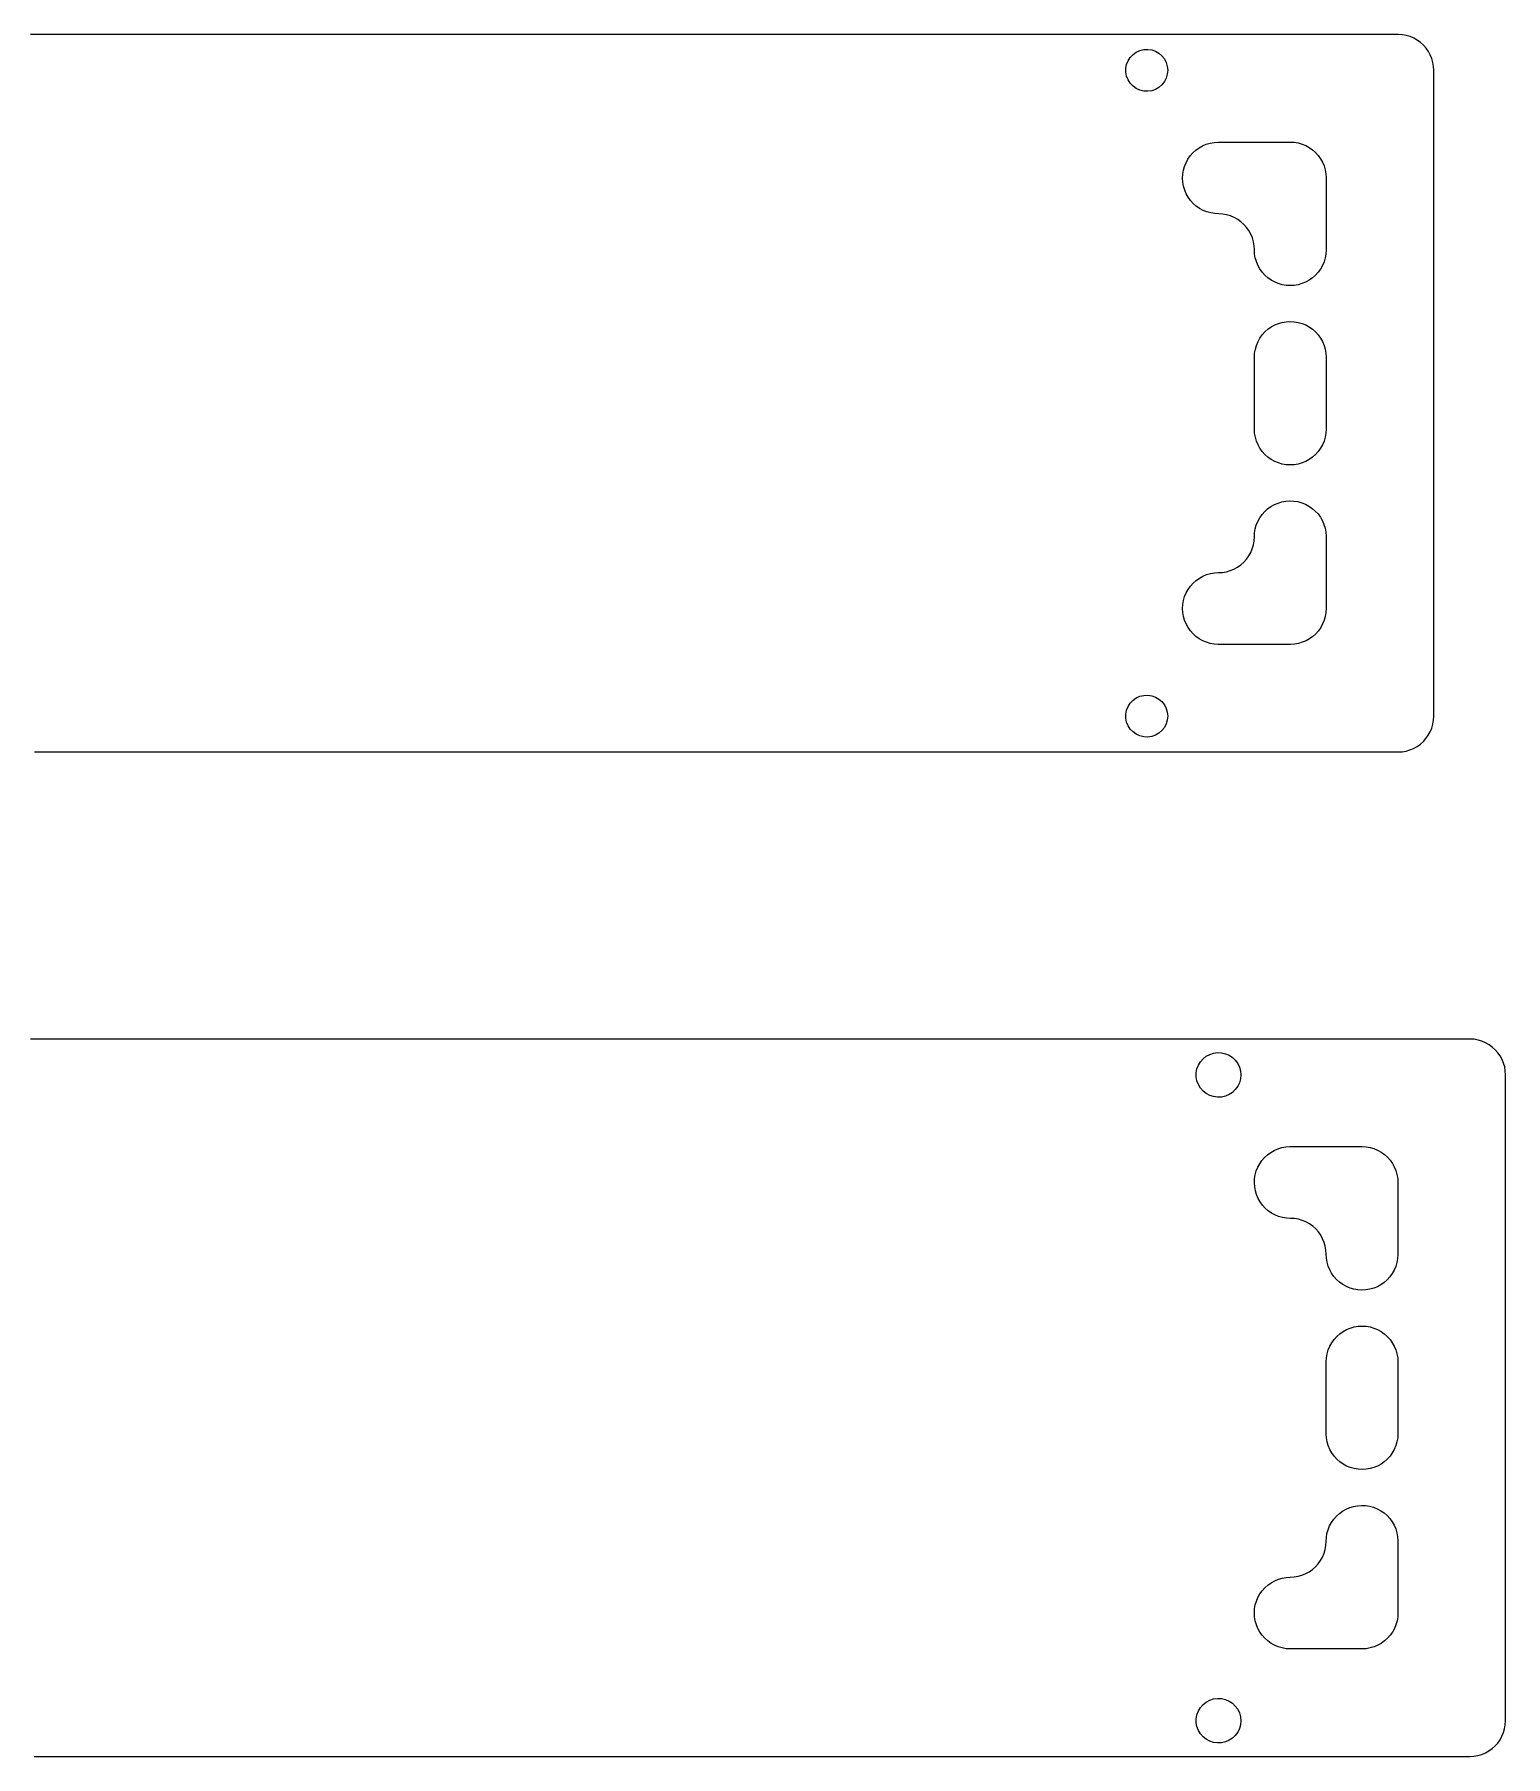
# Model space of a CAD drawing. Header units: millimetres. Extents: x 21.6 to 95.4, y -172.8 to -129.6.
# Drawn here: x 58.5 to 95.4, y -172.8 to -129.6 of the extents above; entities that cross this region are included whole.
import ezdxf

# ---------------------------------------------------------------- set-up
doc = ezdxf.new("R2010")
doc.units = ezdxf.units.MM

msp = doc.modelspace()

# ---------------------------------------------------------------- linework, layer by layer
for points in [[(58.498, -147.6), (58.598, -147.6), (58.698, -147.6), (58.798, -147.6), (58.898, -147.6), (58.998, -147.6), (59.098, -147.6), (59.198, -147.6), (59.298, -147.6), (59.398, -147.6), (59.498, -147.6), (59.598, -147.6), (59.698, -147.6), (59.798, -147.6), (59.898, -147.6), (59.998, -147.6), (60.098, -147.6), (60.198, -147.6), (60.298, -147.6), (60.398, -147.6), (60.498, -147.6), (60.598, -147.6), (60.698, -147.6), (60.798, -147.6), (60.899, -147.6), (60.999, -147.6), (61.099, -147.6), (61.199, -147.6), (61.299, -147.6), (61.399, -147.6), (61.499, -147.6), (61.599, -147.6), (61.699, -147.6), (61.799, -147.6), (61.899, -147.6), (61.999, -147.6), (62.099, -147.6), (62.199, -147.6), (62.299, -147.6), (62.399, -147.6), (62.499, -147.6), (62.599, -147.6), (62.699, -147.6), (62.799, -147.6), (62.899, -147.6), (62.999, -147.6), (63.099, -147.6), (63.199, -147.6), (63.299, -147.6), (63.399, -147.6), (63.499, -147.6), (63.599, -147.6), (63.699, -147.6), (63.799, -147.6), (63.899, -147.6), (63.999, -147.6), (64.1, -147.6), (64.2, -147.6), (64.3, -147.6), (64.4, -147.6), (64.5, -147.6), (64.6, -147.6), (64.7, -147.6), (64.8, -147.6), (64.9, -147.6), (65, -147.6), (65.1, -147.6), (65.2, -147.6), (65.3, -147.6), (65.4, -147.6), (65.5, -147.6), (65.6, -147.6), (65.7, -147.6), (65.8, -147.6), (65.9, -147.6), (66, -147.6), (66.1, -147.6), (66.2, -147.6), (66.3, -147.6), (66.4, -147.6), (66.5, -147.6), (66.6, -147.6), (66.7, -147.6), (66.8, -147.6), (66.9, -147.6), (67, -147.6), (67.1, -147.6), (67.2, -147.6), (67.3, -147.6), (67.401, -147.6), (67.501, -147.6), (67.601, -147.6), (67.701, -147.6), (67.801, -147.6), (67.901, -147.6), (68.001, -147.6), (68.101, -147.6), (68.201, -147.6), (68.301, -147.6), (68.401, -147.6), (68.501, -147.6), (68.601, -147.6), (68.701, -147.6), (68.801, -147.6), (68.901, -147.6), (69.001, -147.6), (69.101, -147.6), (69.201, -147.6), (69.301, -147.6), (69.401, -147.6), (69.501, -147.6), (69.601, -147.6), (69.701, -147.6), (69.801, -147.6), (69.901, -147.6), (70.001, -147.6), (70.101, -147.6), (70.201, -147.6), (70.301, -147.6), (70.401, -147.6), (70.501, -147.6), (70.602, -147.6), (70.702, -147.6), (70.802, -147.6), (70.902, -147.6), (71.002, -147.6), (71.102, -147.6), (71.202, -147.6), (71.302, -147.6), (71.402, -147.6), (71.502, -147.6), (71.602, -147.6), (71.702, -147.6), (71.802, -147.6), (71.902, -147.6), (72.002, -147.6), (72.102, -147.6), (72.202, -147.6), (72.302, -147.6), (72.402, -147.6), (72.502, -147.6), (72.602, -147.6), (72.702, -147.6), (72.802, -147.6), (72.902, -147.6), (73.002, -147.6), (73.102, -147.6), (73.202, -147.6), (73.302, -147.6), (73.402, -147.6), (73.502, -147.6), (73.602, -147.6), (73.702, -147.6), (73.802, -147.6), (73.903, -147.6), (74.003, -147.6), (74.103, -147.6), (74.203, -147.6), (74.303, -147.6), (74.403, -147.6), (74.503, -147.6), (74.603, -147.6), (74.703, -147.6), (74.803, -147.6), (74.903, -147.6), (75.003, -147.6), (75.103, -147.6), (75.203, -147.6), (75.303, -147.6), (75.403, -147.6), (75.503, -147.6), (75.603, -147.6), (75.703, -147.6), (75.803, -147.6), (75.903, -147.6), (76.003, -147.6), (76.103, -147.6), (76.203, -147.6), (76.303, -147.6), (76.403, -147.6), (76.503, -147.6), (76.603, -147.6), (76.703, -147.6), (76.803, -147.6), (76.903, -147.6), (77.003, -147.6), (77.104, -147.6), (77.204, -147.6), (77.304, -147.6), (77.404, -147.6), (77.504, -147.6), (77.604, -147.6), (77.704, -147.6), (77.804, -147.6), (77.904, -147.6), (78.004, -147.6), (78.104, -147.6), (78.204, -147.6), (78.304, -147.6), (78.404, -147.6), (78.504, -147.6), (78.604, -147.6), (78.704, -147.6), (78.804, -147.6), (78.904, -147.6), (79.004, -147.6), (79.104, -147.6), (79.204, -147.6), (79.304, -147.6), (79.404, -147.6), (79.504, -147.6), (79.604, -147.6), (79.704, -147.6), (79.804, -147.6), (79.904, -147.6), (80.004, -147.6), (80.104, -147.6), (80.204, -147.6), (80.304, -147.6), (80.405, -147.6), (80.505, -147.6), (80.605, -147.6), (80.705, -147.6), (80.805, -147.6), (80.905, -147.6), (81.005, -147.6), (81.105, -147.6), (81.205, -147.6), (81.305, -147.6), (81.405, -147.6), (81.505, -147.6), (81.605, -147.6), (81.705, -147.6), (81.805, -147.6), (81.905, -147.6), (82.005, -147.6), (82.105, -147.6), (82.205, -147.6), (82.305, -147.6), (82.405, -147.6), (82.505, -147.6), (82.605, -147.6), (82.705, -147.6), (82.805, -147.6), (82.905, -147.6), (83.005, -147.6), (83.105, -147.6), (83.205, -147.6), (83.305, -147.6), (83.405, -147.6), (83.505, -147.6), (83.606, -147.6), (83.706, -147.6), (83.806, -147.6), (83.906, -147.6), (84.006, -147.6), (84.106, -147.6), (84.206, -147.6), (84.306, -147.6), (84.406, -147.6), (84.506, -147.6), (84.606, -147.6), (84.706, -147.6), (84.806, -147.6), (84.906, -147.6), (85.006, -147.6), (85.106, -147.6), (85.206, -147.6), (85.306, -147.6), (85.406, -147.6), (85.506, -147.6), (85.606, -147.6), (85.706, -147.6), (85.806, -147.6), (85.906, -147.6), (86.006, -147.6), (86.106, -147.6), (86.206, -147.6), (86.306, -147.6), (86.406, -147.6), (86.506, -147.6), (86.606, -147.6), (86.706, -147.6), (86.806, -147.6), (86.907, -147.6), (87.007, -147.6), (87.107, -147.6), (87.207, -147.6), (87.307, -147.6), (87.407, -147.6), (87.507, -147.6), (87.607, -147.6), (87.707, -147.6), (87.807, -147.6), (87.907, -147.6), (88.007, -147.6), (88.107, -147.6), (88.207, -147.6), (88.307, -147.6), (88.407, -147.6), (88.507, -147.6), (88.607, -147.6), (88.707, -147.6), (88.807, -147.6), (88.907, -147.6), (89.007, -147.6), (89.107, -147.6), (89.207, -147.6), (89.307, -147.6), (89.407, -147.6), (89.507, -147.6), (89.607, -147.6), (89.707, -147.6), (89.807, -147.6), (89.907, -147.6), (90.007, -147.6), (90.108, -147.6), (90.208, -147.6), (90.308, -147.6), (90.408, -147.6), (90.508, -147.6), (90.608, -147.6), (90.708, -147.6), (90.808, -147.6), (90.908, -147.6), (91.008, -147.6), (91.108, -147.6), (91.208, -147.6), (91.308, -147.6), (91.408, -147.6), (91.508, -147.6), (91.608, -147.6), (91.708, -147.6), (91.808, -147.6), (91.908, -147.6), (92.008, -147.6), (92.108, -147.6), (92.208, -147.6), (92.308, -147.6), (92.408, -147.6), (92.508, -147.6), (92.608, -147.6), (92.708, -147.6), (92.808, -147.593), (92.907, -147.576), (93.002, -147.548), (93.095, -147.509), (93.182, -147.46), (93.263, -147.402), (93.338, -147.335), (93.404, -147.261), (93.462, -147.179), (93.51, -147.092), (93.549, -146.999), (93.577, -146.903), (93.594, -146.805), (93.6, -146.705), (93.6, -146.605), (93.6, -146.505), (93.6, -146.405), (93.6, -146.305), (93.6, -146.205), (93.6, -146.105), (93.6, -146.005), (93.6, -145.905), (93.6, -145.805), (93.6, -145.705), (93.6, -145.605), (93.6, -145.505), (93.6, -145.405), (93.6, -145.305), (93.6, -145.205), (93.6, -145.104), (93.6, -145.004), (93.6, -144.904), (93.6, -144.804), (93.6, -144.704), (93.6, -144.604), (93.6, -144.504), (93.6, -144.404), (93.6, -144.304), (93.6, -144.204), (93.6, -144.104), (93.6, -144.004), (93.6, -143.904), (93.6, -143.804), (93.6, -143.704), (93.6, -143.604), (93.6, -143.504), (93.6, -143.404), (93.6, -143.304), (93.6, -143.204), (93.6, -143.104), (93.6, -143.004), (93.6, -142.904), (93.6, -142.804), (93.6, -142.704), (93.6, -142.604), (93.6, -142.504), (93.6, -142.404), (93.6, -142.304), (93.6, -142.204), (93.6, -142.104), (93.6, -142.004), (93.6, -141.904), (93.6, -141.803), (93.6, -141.703), (93.6, -141.603), (93.6, -141.503), (93.6, -141.403), (93.6, -141.303), (93.6, -141.203), (93.6, -141.103), (93.6, -141.003), (93.6, -140.903), (93.6, -140.803), (93.6, -140.703), (93.6, -140.603), (93.6, -140.503), (93.6, -140.403), (93.6, -140.303), (93.6, -140.203), (93.6, -140.103), (93.6, -140.003), (93.6, -139.903), (93.6, -139.803), (93.6, -139.703), (93.6, -139.603), (93.6, -139.503), (93.6, -139.403), (93.6, -139.303), (93.6, -139.203), (93.6, -139.103), (93.6, -139.003), (93.6, -138.903), (93.6, -138.803), (93.6, -138.703), (93.6, -138.602), (93.6, -138.502), (93.6, -138.402), (93.6, -138.302), (93.6, -138.202), (93.6, -138.102), (93.6, -138.002), (93.6, -137.902), (93.6, -137.802), (93.6, -137.702), (93.6, -137.602), (93.6, -137.502), (93.6, -137.402), (93.6, -137.302), (93.6, -137.202), (93.6, -137.102), (93.6, -137.002), (93.6, -136.902), (93.6, -136.802), (93.6, -136.702), (93.6, -136.602), (93.6, -136.502), (93.6, -136.402), (93.6, -136.302), (93.6, -136.202), (93.6, -136.102), (93.6, -136.002), (93.6, -135.902), (93.6, -135.802), (93.6, -135.702), (93.6, -135.602), (93.6, -135.502), (93.6, -135.402), (93.6, -135.301), (93.6, -135.201), (93.6, -135.101), (93.6, -135.001), (93.6, -134.901), (93.6, -134.801), (93.6, -134.701), (93.6, -134.601), (93.6, -134.501), (93.6, -134.401), (93.6, -134.301), (93.6, -134.201), (93.6, -134.101), (93.6, -134.001), (93.6, -133.901), (93.6, -133.801), (93.6, -133.701), (93.6, -133.601), (93.6, -133.501), (93.6, -133.401), (93.6, -133.301), (93.6, -133.201), (93.6, -133.101), (93.6, -133.001), (93.6, -132.901), (93.6, -132.801), (93.6, -132.701), (93.6, -132.601), (93.6, -132.501), (93.6, -132.401), (93.6, -132.301), (93.6, -132.201), (93.6, -132.1), (93.6, -132), (93.6, -131.9), (93.6, -131.8), (93.6, -131.7), (93.6, -131.6), (93.6, -131.5), (93.6, -131.4), (93.6, -131.3), (93.6, -131.2), (93.6, -131.1), (93.6, -131), (93.6, -130.9), (93.6, -130.8), (93.6, -130.7), (93.6, -130.6), (93.6, -130.5), (93.594, -130.4), (93.578, -130.302), (93.55, -130.205), (93.513, -130.113), (93.465, -130.025), (93.407, -129.943), (93.341, -129.868), (93.267, -129.801), (93.186, -129.743), (93.099, -129.693), (93.007, -129.654), (92.911, -129.625), (92.813, -129.607), (92.713, -129.6), (92.613, -129.6), (92.513, -129.6), (92.413, -129.6), (92.313, -129.6), (92.213, -129.6), (92.113, -129.6), (92.013, -129.6), (91.913, -129.6), (91.813, -129.6), (91.713, -129.6), (91.613, -129.6), (91.513, -129.6), (91.413, -129.6), (91.313, -129.6), (91.213, -129.6), (91.113, -129.6), (91.013, -129.6), (90.913, -129.6), (90.813, -129.6), (90.713, -129.6), (90.613, -129.6), (90.513, -129.6), (90.413, -129.6), (90.313, -129.6), (90.213, -129.6), (90.112, -129.6), (90.012, -129.6), (89.912, -129.6), (89.812, -129.6), (89.712, -129.6), (89.612, -129.6), (89.512, -129.6), (89.412, -129.6), (89.312, -129.6), (89.212, -129.6), (89.112, -129.6), (89.012, -129.6), (88.912, -129.6), (88.812, -129.6), (88.712, -129.6), (88.612, -129.6), (88.512, -129.6), (88.412, -129.6), (88.312, -129.6), (88.212, -129.6), (88.112, -129.6), (88.012, -129.6), (87.912, -129.6), (87.812, -129.6), (87.712, -129.6), (87.612, -129.6), (87.512, -129.6), (87.412, -129.6), (87.312, -129.6), (87.212, -129.6), (87.112, -129.6), (87.012, -129.6), (86.912, -129.6), (86.811, -129.6), (86.711, -129.6), (86.611, -129.6), (86.511, -129.6), (86.411, -129.6), (86.311, -129.6), (86.211, -129.6), (86.111, -129.6), (86.011, -129.6), (85.911, -129.6), (85.811, -129.6), (85.711, -129.6), (85.611, -129.6), (85.511, -129.6), (85.411, -129.6), (85.311, -129.6), (85.211, -129.6), (85.111, -129.6), (85.011, -129.6), (84.911, -129.6), (84.811, -129.6), (84.711, -129.6), (84.611, -129.6), (84.511, -129.6), (84.411, -129.6), (84.311, -129.6), (84.211, -129.6), (84.111, -129.6), (84.011, -129.6), (83.911, -129.6), (83.811, -129.6), (83.711, -129.6), (83.61, -129.6), (83.51, -129.6), (83.41, -129.6), (83.31, -129.6), (83.21, -129.6), (83.11, -129.6), (83.01, -129.6), (82.91, -129.6), (82.81, -129.6), (82.71, -129.6), (82.61, -129.6), (82.51, -129.6), (82.41, -129.6), (82.31, -129.6), (82.21, -129.6), (82.11, -129.6), (82.01, -129.6), (81.91, -129.6), (81.81, -129.6), (81.71, -129.6), (81.61, -129.6), (81.51, -129.6), (81.41, -129.6), (81.31, -129.6), (81.21, -129.6), (81.11, -129.6), (81.01, -129.6), (80.91, -129.6), (80.81, -129.6), (80.71, -129.6), (80.61, -129.6), (80.51, -129.6), (80.41, -129.6), (80.309, -129.6), (80.209, -129.6), (80.109, -129.6), (80.009, -129.6), (79.909, -129.6), (79.809, -129.6), (79.709, -129.6), (79.609, -129.6), (79.509, -129.6), (79.409, -129.6), (79.309, -129.6), (79.209, -129.6), (79.109, -129.6), (79.009, -129.6), (78.909, -129.6), (78.809, -129.6), (78.709, -129.6), (78.609, -129.6), (78.509, -129.6), (78.409, -129.6), (78.309, -129.6), (78.209, -129.6), (78.109, -129.6), (78.009, -129.6), (77.909, -129.6), (77.809, -129.6), (77.709, -129.6), (77.609, -129.6), (77.509, -129.6), (77.409, -129.6), (77.309, -129.6), (77.209, -129.6), (77.108, -129.6), (77.008, -129.6), (76.908, -129.6), (76.808, -129.6), (76.708, -129.6), (76.608, -129.6), (76.508, -129.6), (76.408, -129.6), (76.308, -129.6), (76.208, -129.6), (76.108, -129.6), (76.008, -129.6), (75.908, -129.6), (75.808, -129.6), (75.708, -129.6), (75.608, -129.6), (75.508, -129.6), (75.408, -129.6), (75.308, -129.6), (75.208, -129.6), (75.108, -129.6), (75.008, -129.6), (74.908, -129.6), (74.808, -129.6), (74.708, -129.6), (74.608, -129.6), (74.508, -129.6), (74.408, -129.6), (74.308, -129.6), (74.208, -129.6), (74.108, -129.6), (74.008, -129.6), (73.908, -129.6), (73.807, -129.6), (73.707, -129.6), (73.607, -129.6), (73.507, -129.6), (73.407, -129.6), (73.307, -129.6), (73.207, -129.6), (73.107, -129.6), (73.007, -129.6), (72.907, -129.6), (72.807, -129.6), (72.707, -129.6), (72.607, -129.6), (72.507, -129.6), (72.407, -129.6), (72.307, -129.6), (72.207, -129.6), (72.107, -129.6), (72.007, -129.6), (71.907, -129.6), (71.807, -129.6), (71.707, -129.6), (71.607, -129.6), (71.507, -129.6), (71.407, -129.6), (71.307, -129.6), (71.207, -129.6), (71.107, -129.6), (71.007, -129.6), (70.907, -129.6), (70.807, -129.6), (70.707, -129.6), (70.606, -129.6), (70.506, -129.6), (70.406, -129.6), (70.306, -129.6), (70.206, -129.6), (70.106, -129.6), (70.006, -129.6), (69.906, -129.6), (69.806, -129.6), (69.706, -129.6), (69.606, -129.6), (69.506, -129.6), (69.406, -129.6), (69.306, -129.6), (69.206, -129.6), (69.106, -129.6), (69.006, -129.6), (68.906, -129.6), (68.806, -129.6), (68.706, -129.6), (68.606, -129.6), (68.506, -129.6), (68.406, -129.6), (68.306, -129.6), (68.206, -129.6), (68.106, -129.6), (68.006, -129.6), (67.906, -129.6), (67.806, -129.6), (67.706, -129.6), (67.606, -129.6), (67.506, -129.6), (67.406, -129.6), (67.305, -129.6), (67.205, -129.6), (67.105, -129.6), (67.005, -129.6), (66.905, -129.6), (66.805, -129.6), (66.705, -129.6), (66.605, -129.6), (66.505, -129.6), (66.405, -129.6), (66.305, -129.6), (66.205, -129.6), (66.105, -129.6), (66.005, -129.6), (65.905, -129.6), (65.805, -129.6), (65.705, -129.6), (65.605, -129.6), (65.505, -129.6), (65.405, -129.6), (65.305, -129.6), (65.205, -129.6), (65.105, -129.6), (65.005, -129.6), (64.905, -129.6), (64.805, -129.6), (64.705, -129.6), (64.605, -129.6), (64.505, -129.6), (64.405, -129.6), (64.305, -129.6), (64.205, -129.6), (64.104, -129.6), (64.004, -129.6), (63.904, -129.6), (63.804, -129.6), (63.704, -129.6), (63.604, -129.6), (63.504, -129.6), (63.404, -129.6), (63.304, -129.6), (63.204, -129.6), (63.104, -129.6), (63.004, -129.6), (62.904, -129.6), (62.804, -129.6), (62.704, -129.6), (62.604, -129.6), (62.504, -129.6), (62.404, -129.6), (62.304, -129.6), (62.204, -129.6), (62.104, -129.6), (62.004, -129.6), (61.904, -129.6), (61.804, -129.6), (61.704, -129.6), (61.604, -129.6), (61.504, -129.6), (61.404, -129.6), (61.304, -129.6), (61.204, -129.6), (61.104, -129.6), (61.004, -129.6), (60.904, -129.6), (60.803, -129.6), (60.703, -129.6), (60.603, -129.6), (60.503, -129.6), (60.403, -129.6), (60.303, -129.6), (60.203, -129.6), (60.103, -129.6), (60.003, -129.6), (59.903, -129.6), (59.803, -129.6), (59.703, -129.6), (59.603, -129.6), (59.503, -129.6), (59.403, -129.6), (59.303, -129.6), (59.203, -129.6), (59.103, -129.6), (59.003, -129.6), (58.903, -129.6), (58.803, -129.6), (58.703, -129.6), (58.603, -129.6), (58.503, -129.6), (58.403, -129.6)], [(86.926, -130.5), (86.916, -130.599), (86.888, -130.695), (86.842, -130.784), (86.78, -130.863), (86.705, -130.928), (86.618, -130.978), (86.524, -131.011), (86.425, -131.025), (86.325, -131.02), (86.228, -130.997), (86.137, -130.955), (86.056, -130.897), (85.987, -130.825), (85.933, -130.741), (85.896, -130.648), (85.877, -130.55), (85.877, -130.45), (85.896, -130.352), (85.933, -130.259), (85.987, -130.175), (86.056, -130.103), (86.137, -130.045), (86.228, -130.003), (86.325, -129.98), (86.425, -129.975), (86.524, -129.989), (86.618, -130.022), (86.705, -130.072), (86.78, -130.137), (86.842, -130.216), (86.888, -130.305), (86.916, -130.401), (86.926, -130.5)], [(89.1, -135), (89.094, -134.9), (89.078, -134.8), (89.05, -134.704), (89.011, -134.611), (88.963, -134.522), (88.905, -134.44), (88.838, -134.365), (88.763, -134.298), (88.681, -134.239), (88.593, -134.19), (88.5, -134.152), (88.404, -134.123), (88.305, -134.106), (88.204, -134.1), (88.104, -134.095), (88.004, -134.078), (87.907, -134.051), (87.814, -134.013), (87.726, -133.965), (87.643, -133.907), (87.568, -133.841), (87.5, -133.766), (87.442, -133.685), (87.392, -133.597), (87.353, -133.504), (87.324, -133.408), (87.307, -133.309), (87.3, -133.208), (87.305, -133.108), (87.321, -133.008), (87.348, -132.911), (87.385, -132.818), (87.433, -132.729), (87.49, -132.647), (87.556, -132.571), (87.631, -132.503), (87.712, -132.444), (87.799, -132.394), (87.892, -132.354), (87.988, -132.325), (88.087, -132.307), (88.188, -132.3), (88.288, -132.3), (88.389, -132.3), (88.49, -132.3), (88.59, -132.3), (88.691, -132.3), (88.792, -132.3), (88.892, -132.3), (88.993, -132.3), (89.094, -132.3), (89.195, -132.3), (89.295, -132.3), (89.396, -132.3), (89.497, -132.3), (89.597, -132.3), (89.698, -132.3), (89.799, -132.3), (89.899, -132.3), (90, -132.3), (90.1, -132.306), (90.2, -132.322), (90.296, -132.35), (90.389, -132.389), (90.478, -132.437), (90.56, -132.495), (90.635, -132.562), (90.702, -132.637), (90.761, -132.719), (90.81, -132.807), (90.848, -132.9), (90.877, -132.996), (90.894, -133.095), (90.9, -133.196), (90.9, -133.297), (90.9, -133.397), (90.9, -133.498), (90.9, -133.599), (90.9, -133.699), (90.9, -133.8), (90.9, -133.901), (90.9, -134.001), (90.9, -134.102), (90.9, -134.203), (90.9, -134.303), (90.9, -134.404), (90.9, -134.505), (90.9, -134.605), (90.9, -134.706), (90.9, -134.807), (90.9, -134.908), (90.9, -135.008), (90.893, -135.109), (90.876, -135.208), (90.847, -135.304), (90.808, -135.397), (90.758, -135.485), (90.7, -135.566), (90.632, -135.641), (90.557, -135.707), (90.474, -135.765), (90.386, -135.813), (90.293, -135.851), (90.196, -135.878), (90.096, -135.895), (89.996, -135.9), (89.895, -135.894), (89.796, -135.877), (89.7, -135.848), (89.607, -135.81), (89.519, -135.761), (89.437, -135.702), (89.362, -135.635), (89.295, -135.56), (89.237, -135.478), (89.189, -135.389), (89.15, -135.296), (89.122, -135.2), (89.106, -135.1), (89.1, -135)], [(89.1, -138.6), (89.1, -138.499), (89.1, -138.399), (89.1, -138.298), (89.1, -138.198), (89.1, -138.097), (89.1, -137.996), (89.1, -137.896), (89.1, -137.795), (89.1, -137.695), (89.106, -137.594), (89.124, -137.495), (89.152, -137.399), (89.191, -137.306), (89.24, -137.218), (89.298, -137.136), (89.366, -137.062), (89.441, -136.995), (89.523, -136.937), (89.611, -136.888), (89.704, -136.85), (89.8, -136.822), (89.9, -136.806), (90, -136.8), (90.1, -136.806), (90.2, -136.822), (90.296, -136.85), (90.389, -136.888), (90.477, -136.937), (90.559, -136.995), (90.634, -137.062), (90.702, -137.136), (90.76, -137.218), (90.809, -137.306), (90.848, -137.399), (90.876, -137.495), (90.894, -137.594), (90.9, -137.695), (90.9, -137.795), (90.9, -137.896), (90.9, -137.996), (90.9, -138.097), (90.9, -138.198), (90.9, -138.298), (90.9, -138.399), (90.9, -138.499), (90.9, -138.6), (90.9, -138.701), (90.9, -138.801), (90.9, -138.902), (90.9, -139.002), (90.9, -139.103), (90.9, -139.204), (90.9, -139.304), (90.9, -139.405), (90.9, -139.505), (90.894, -139.606), (90.876, -139.705), (90.848, -139.801), (90.809, -139.894), (90.76, -139.982), (90.702, -140.064), (90.634, -140.138), (90.559, -140.205), (90.477, -140.263), (90.389, -140.312), (90.296, -140.35), (90.2, -140.378), (90.1, -140.394), (90, -140.4), (89.9, -140.394), (89.8, -140.378), (89.704, -140.35), (89.611, -140.312), (89.523, -140.263), (89.441, -140.205), (89.366, -140.138), (89.298, -140.064), (89.24, -139.982), (89.191, -139.894), (89.152, -139.801), (89.124, -139.705), (89.106, -139.606), (89.1, -139.505), (89.1, -139.405), (89.1, -139.304), (89.1, -139.204), (89.1, -139.103), (89.1, -139.002), (89.1, -138.902), (89.1, -138.801), (89.1, -138.701), (89.1, -138.6)], [(89.1, -144.9), (88.999, -144.9), (88.899, -144.9), (88.798, -144.9), (88.697, -144.9), (88.597, -144.9), (88.496, -144.9), (88.395, -144.9), (88.295, -144.9), (88.194, -144.9), (88.093, -144.894), (87.994, -144.876), (87.898, -144.848), (87.805, -144.809), (87.717, -144.76), (87.635, -144.701), (87.561, -144.633), (87.494, -144.558), (87.436, -144.476), (87.388, -144.388), (87.35, -144.294), (87.322, -144.198), (87.305, -144.098), (87.3, -143.998), (87.306, -143.897), (87.323, -143.798), (87.351, -143.702), (87.39, -143.609), (87.438, -143.521), (87.497, -143.439), (87.564, -143.364), (87.639, -143.297), (87.721, -143.238), (87.809, -143.19), (87.902, -143.151), (87.998, -143.123), (88.097, -143.106), (88.198, -143.1), (88.298, -143.095), (88.398, -143.078), (88.494, -143.05), (88.588, -143.012), (88.676, -142.964), (88.758, -142.906), (88.833, -142.839), (88.901, -142.765), (88.96, -142.683), (89.009, -142.595), (89.048, -142.502), (89.076, -142.406), (89.094, -142.307), (89.1, -142.206), (89.105, -142.106), (89.121, -142.006), (89.148, -141.909), (89.186, -141.816), (89.234, -141.728), (89.291, -141.645), (89.358, -141.569), (89.432, -141.502), (89.514, -141.443), (89.601, -141.393), (89.694, -141.354), (89.79, -141.325), (89.889, -141.307), (89.99, -141.3), (90.09, -141.305), (90.19, -141.32), (90.287, -141.347), (90.38, -141.384), (90.469, -141.432), (90.552, -141.489), (90.628, -141.555), (90.696, -141.629), (90.755, -141.71), (90.805, -141.798), (90.845, -141.89), (90.874, -141.986), (90.893, -142.085), (90.9, -142.186), (90.9, -142.286), (90.9, -142.387), (90.9, -142.488), (90.9, -142.588), (90.9, -142.689), (90.9, -142.79), (90.9, -142.89), (90.9, -142.991), (90.9, -143.092), (90.9, -143.192), (90.9, -143.293), (90.9, -143.394), (90.9, -143.495), (90.9, -143.595), (90.9, -143.696), (90.9, -143.797), (90.9, -143.897), (90.9, -143.998), (90.895, -144.098), (90.878, -144.198), (90.85, -144.294), (90.812, -144.388), (90.764, -144.476), (90.706, -144.558), (90.639, -144.633), (90.565, -144.701), (90.483, -144.76), (90.395, -144.809), (90.302, -144.848), (90.206, -144.876), (90.107, -144.894), (90.006, -144.9), (89.905, -144.9), (89.805, -144.9), (89.704, -144.9), (89.603, -144.9), (89.503, -144.9), (89.402, -144.9), (89.301, -144.9), (89.201, -144.9), (89.1, -144.9)], [(86.926, -146.7), (86.916, -146.799), (86.888, -146.895), (86.842, -146.984), (86.78, -147.063), (86.705, -147.128), (86.618, -147.178), (86.524, -147.211), (86.425, -147.225), (86.325, -147.22), (86.228, -147.197), (86.137, -147.155), (86.056, -147.097), (85.987, -147.025), (85.933, -146.941), (85.896, -146.848), (85.877, -146.75), (85.877, -146.65), (85.896, -146.552), (85.933, -146.459), (85.987, -146.375), (86.056, -146.303), (86.137, -146.245), (86.228, -146.203), (86.325, -146.18), (86.425, -146.175), (86.524, -146.189), (86.618, -146.222), (86.705, -146.272), (86.78, -146.337), (86.842, -146.416), (86.888, -146.505), (86.916, -146.601), (86.926, -146.7)], [(58.497, -172.8), (58.597, -172.8), (58.697, -172.8), (58.797, -172.8), (58.897, -172.8), (58.997, -172.8), (59.097, -172.8), (59.197, -172.8), (59.297, -172.8), (59.398, -172.8), (59.498, -172.8), (59.598, -172.8), (59.698, -172.8), (59.798, -172.8), (59.898, -172.8), (59.998, -172.8), (60.098, -172.8), (60.198, -172.8), (60.298, -172.8), (60.398, -172.8), (60.498, -172.8), (60.598, -172.8), (60.698, -172.8), (60.798, -172.8), (60.898, -172.8), (60.998, -172.8), (61.098, -172.8), (61.198, -172.8), (61.298, -172.8), (61.398, -172.8), (61.498, -172.8), (61.598, -172.8), (61.698, -172.8), (61.798, -172.8), (61.898, -172.8), (61.998, -172.8), (62.098, -172.8), (62.198, -172.8), (62.298, -172.8), (62.398, -172.8), (62.498, -172.8), (62.598, -172.8), (62.699, -172.8), (62.799, -172.8), (62.899, -172.8), (62.999, -172.8), (63.099, -172.8), (63.199, -172.8), (63.299, -172.8), (63.399, -172.8), (63.499, -172.8), (63.599, -172.8), (63.699, -172.8), (63.799, -172.8), (63.899, -172.8), (63.999, -172.8), (64.099, -172.8), (64.199, -172.8), (64.299, -172.8), (64.399, -172.8), (64.499, -172.8), (64.599, -172.8), (64.699, -172.8), (64.799, -172.8), (64.899, -172.8), (64.999, -172.8), (65.099, -172.8), (65.199, -172.8), (65.299, -172.8), (65.399, -172.8), (65.499, -172.8), (65.599, -172.8), (65.699, -172.8), (65.799, -172.8), (65.9, -172.8), (66, -172.8), (66.1, -172.8), (66.2, -172.8), (66.3, -172.8), (66.4, -172.8), (66.5, -172.8), (66.6, -172.8), (66.7, -172.8), (66.8, -172.8), (66.9, -172.8), (67, -172.8), (67.1, -172.8), (67.2, -172.8), (67.3, -172.8), (67.4, -172.8), (67.5, -172.8), (67.6, -172.8), (67.7, -172.8), (67.8, -172.8), (67.9, -172.8), (68, -172.8), (68.1, -172.8), (68.2, -172.8), (68.3, -172.8), (68.4, -172.8), (68.5, -172.8), (68.6, -172.8), (68.7, -172.8), (68.8, -172.8), (68.9, -172.8), (69, -172.8), (69.1, -172.8), (69.201, -172.8), (69.301, -172.8), (69.401, -172.8), (69.501, -172.8), (69.601, -172.8), (69.701, -172.8), (69.801, -172.8), (69.901, -172.8), (70.001, -172.8), (70.101, -172.8), (70.201, -172.8), (70.301, -172.8), (70.401, -172.8), (70.501, -172.8), (70.601, -172.8), (70.701, -172.8), (70.801, -172.8), (70.901, -172.8), (71.001, -172.8), (71.101, -172.8), (71.201, -172.8), (71.301, -172.8), (71.401, -172.8), (71.501, -172.8), (71.601, -172.8), (71.701, -172.8), (71.801, -172.8), (71.901, -172.8), (72.001, -172.8), (72.101, -172.8), (72.201, -172.8), (72.301, -172.8), (72.402, -172.8), (72.502, -172.8), (72.602, -172.8), (72.702, -172.8), (72.802, -172.8), (72.902, -172.8), (73.002, -172.8), (73.102, -172.8), (73.202, -172.8), (73.302, -172.8), (73.402, -172.8), (73.502, -172.8), (73.602, -172.8), (73.702, -172.8), (73.802, -172.8), (73.902, -172.8), (74.002, -172.8), (74.102, -172.8), (74.202, -172.8), (74.302, -172.8), (74.402, -172.8), (74.502, -172.8), (74.602, -172.8), (74.702, -172.8), (74.802, -172.8), (74.902, -172.8), (75.002, -172.8), (75.102, -172.8), (75.202, -172.8), (75.302, -172.8), (75.402, -172.8), (75.502, -172.8), (75.602, -172.8), (75.703, -172.8), (75.803, -172.8), (75.903, -172.8), (76.003, -172.8), (76.103, -172.8), (76.203, -172.8), (76.303, -172.8), (76.403, -172.8), (76.503, -172.8), (76.603, -172.8), (76.703, -172.8), (76.803, -172.8), (76.903, -172.8), (77.003, -172.8), (77.103, -172.8), (77.203, -172.8), (77.303, -172.8), (77.403, -172.8), (77.503, -172.8), (77.603, -172.8), (77.703, -172.8), (77.803, -172.8), (77.903, -172.8), (78.003, -172.8), (78.103, -172.8), (78.203, -172.8), (78.303, -172.8), (78.403, -172.8), (78.503, -172.8), (78.603, -172.8), (78.703, -172.8), (78.803, -172.8), (78.904, -172.8), (79.004, -172.8), (79.104, -172.8), (79.204, -172.8), (79.304, -172.8), (79.404, -172.8), (79.504, -172.8), (79.604, -172.8), (79.704, -172.8), (79.804, -172.8), (79.904, -172.8), (80.004, -172.8), (80.104, -172.8), (80.204, -172.8), (80.304, -172.8), (80.404, -172.8), (80.504, -172.8), (80.604, -172.8), (80.704, -172.8), (80.804, -172.8), (80.904, -172.8), (81.004, -172.8), (81.104, -172.8), (81.204, -172.8), (81.304, -172.8), (81.404, -172.8), (81.504, -172.8), (81.604, -172.8), (81.704, -172.8), (81.804, -172.8), (81.904, -172.8), (82.004, -172.8), (82.104, -172.8), (82.205, -172.8), (82.305, -172.8), (82.405, -172.8), (82.505, -172.8), (82.605, -172.8), (82.705, -172.8), (82.805, -172.8), (82.905, -172.8), (83.005, -172.8), (83.105, -172.8), (83.205, -172.8), (83.305, -172.8), (83.405, -172.8), (83.505, -172.8), (83.605, -172.8), (83.705, -172.8), (83.805, -172.8), (83.905, -172.8), (84.005, -172.8), (84.105, -172.8), (84.205, -172.8), (84.305, -172.8), (84.405, -172.8), (84.505, -172.8), (84.605, -172.8), (84.705, -172.8), (84.805, -172.8), (84.905, -172.8), (85.005, -172.8), (85.105, -172.8), (85.205, -172.8), (85.305, -172.8), (85.406, -172.8), (85.506, -172.8), (85.606, -172.8), (85.706, -172.8), (85.806, -172.8), (85.906, -172.8), (86.006, -172.8), (86.106, -172.8), (86.206, -172.8), (86.306, -172.8), (86.406, -172.8), (86.506, -172.8), (86.606, -172.8), (86.706, -172.8), (86.806, -172.8), (86.906, -172.8), (87.006, -172.8), (87.106, -172.8), (87.206, -172.8), (87.306, -172.8), (87.406, -172.8), (87.506, -172.8), (87.606, -172.8), (87.706, -172.8), (87.806, -172.8), (87.906, -172.8), (88.006, -172.8), (88.106, -172.8), (88.206, -172.8), (88.306, -172.8), (88.406, -172.8), (88.506, -172.8), (88.606, -172.8), (88.707, -172.8), (88.807, -172.8), (88.907, -172.8), (89.007, -172.8), (89.107, -172.8), (89.207, -172.8), (89.307, -172.8), (89.407, -172.8), (89.507, -172.8), (89.607, -172.8), (89.707, -172.8), (89.807, -172.8), (89.907, -172.8), (90.007, -172.8), (90.107, -172.8), (90.207, -172.8), (90.307, -172.8), (90.407, -172.8), (90.507, -172.8), (90.607, -172.8), (90.707, -172.8), (90.807, -172.8), (90.907, -172.8), (91.007, -172.8), (91.107, -172.8), (91.207, -172.8), (91.307, -172.8), (91.407, -172.8), (91.507, -172.8), (91.607, -172.8), (91.707, -172.8), (91.807, -172.8), (91.908, -172.8), (92.008, -172.8), (92.108, -172.8), (92.208, -172.8), (92.308, -172.8), (92.408, -172.8), (92.508, -172.8), (92.608, -172.8), (92.708, -172.8), (92.808, -172.8), (92.908, -172.8), (93.008, -172.8), (93.108, -172.8), (93.208, -172.8), (93.308, -172.8), (93.408, -172.8), (93.508, -172.8), (93.608, -172.8), (93.708, -172.8), (93.808, -172.8), (93.908, -172.8), (94.008, -172.8), (94.108, -172.8), (94.208, -172.8), (94.308, -172.8), (94.408, -172.8), (94.508, -172.8), (94.608, -172.793), (94.707, -172.776), (94.802, -172.748), (94.895, -172.709), (94.982, -172.66), (95.063, -172.602), (95.138, -172.535), (95.204, -172.461), (95.262, -172.379), (95.31, -172.292), (95.349, -172.199), (95.377, -172.103), (95.394, -172.005), (95.4, -171.905), (95.4, -171.805), (95.4, -171.705), (95.4, -171.605), (95.4, -171.505), (95.4, -171.405), (95.4, -171.305), (95.4, -171.205), (95.4, -171.105), (95.4, -171.005), (95.4, -170.905), (95.4, -170.805), (95.4, -170.705), (95.4, -170.605), (95.4, -170.505), (95.4, -170.405), (95.4, -170.304), (95.4, -170.204), (95.4, -170.104), (95.4, -170.004), (95.4, -169.904), (95.4, -169.804), (95.4, -169.704), (95.4, -169.604), (95.4, -169.504), (95.4, -169.404), (95.4, -169.304), (95.4, -169.204), (95.4, -169.104), (95.4, -169.004), (95.4, -168.904), (95.4, -168.804), (95.4, -168.704), (95.4, -168.604), (95.4, -168.504), (95.4, -168.404), (95.4, -168.304), (95.4, -168.204), (95.4, -168.104), (95.4, -168.004), (95.4, -167.904), (95.4, -167.804), (95.4, -167.704), (95.4, -167.604), (95.4, -167.504), (95.4, -167.404), (95.4, -167.304), (95.4, -167.204), (95.4, -167.104), (95.4, -167.003), (95.4, -166.903), (95.4, -166.803), (95.4, -166.703), (95.4, -166.603), (95.4, -166.503), (95.4, -166.403), (95.4, -166.303), (95.4, -166.203), (95.4, -166.103), (95.4, -166.003), (95.4, -165.903), (95.4, -165.803), (95.4, -165.703), (95.4, -165.603), (95.4, -165.503), (95.4, -165.403), (95.4, -165.303), (95.4, -165.203), (95.4, -165.103), (95.4, -165.003), (95.4, -164.903), (95.4, -164.803), (95.4, -164.703), (95.4, -164.603), (95.4, -164.503), (95.4, -164.403), (95.4, -164.303), (95.4, -164.203), (95.4, -164.103), (95.4, -164.003), (95.4, -163.903), (95.4, -163.802), (95.4, -163.702), (95.4, -163.602), (95.4, -163.502), (95.4, -163.402), (95.4, -163.302), (95.4, -163.202), (95.4, -163.102), (95.4, -163.002), (95.4, -162.902), (95.4, -162.802), (95.4, -162.702), (95.4, -162.602), (95.4, -162.502), (95.4, -162.402), (95.4, -162.302), (95.4, -162.202), (95.4, -162.102), (95.4, -162.002), (95.4, -161.902), (95.4, -161.802), (95.4, -161.702), (95.4, -161.602), (95.4, -161.502), (95.4, -161.402), (95.4, -161.302), (95.4, -161.202), (95.4, -161.102), (95.4, -161.002), (95.4, -160.902), (95.4, -160.802), (95.4, -160.702), (95.4, -160.602), (95.4, -160.501), (95.4, -160.401), (95.4, -160.301), (95.4, -160.201), (95.4, -160.101), (95.4, -160.001), (95.4, -159.901), (95.4, -159.801), (95.4, -159.701), (95.4, -159.601), (95.4, -159.501), (95.4, -159.401), (95.4, -159.301), (95.4, -159.201), (95.4, -159.101), (95.4, -159.001), (95.4, -158.901), (95.4, -158.801), (95.4, -158.701), (95.4, -158.601), (95.4, -158.501), (95.4, -158.401), (95.4, -158.301), (95.4, -158.201), (95.4, -158.101), (95.4, -158.001), (95.4, -157.901), (95.4, -157.801), (95.4, -157.701), (95.4, -157.601), (95.4, -157.501), (95.4, -157.401), (95.4, -157.3), (95.4, -157.2), (95.4, -157.1), (95.4, -157), (95.4, -156.9), (95.4, -156.8), (95.4, -156.7), (95.4, -156.6), (95.4, -156.5), (95.4, -156.4), (95.4, -156.3), (95.4, -156.2), (95.4, -156.1), (95.4, -156), (95.4, -155.9), (95.4, -155.8), (95.4, -155.7), (95.394, -155.6), (95.378, -155.502), (95.35, -155.405), (95.313, -155.313), (95.265, -155.225), (95.207, -155.143), (95.141, -155.068), (95.067, -155.001), (94.986, -154.943), (94.899, -154.893), (94.807, -154.854), (94.711, -154.825), (94.613, -154.807), (94.513, -154.8), (94.413, -154.8), (94.313, -154.8), (94.213, -154.8), (94.113, -154.8), (94.013, -154.8), (93.913, -154.8), (93.813, -154.8), (93.713, -154.8), (93.613, -154.8), (93.513, -154.8), (93.413, -154.8), (93.313, -154.8), (93.213, -154.8), (93.113, -154.8), (93.013, -154.8), (92.913, -154.8), (92.813, -154.8), (92.713, -154.8), (92.613, -154.8), (92.513, -154.8), (92.413, -154.8), (92.313, -154.8), (92.213, -154.8), (92.113, -154.8), (92.013, -154.8), (91.912, -154.8), (91.812, -154.8), (91.712, -154.8), (91.612, -154.8), (91.512, -154.8), (91.412, -154.8), (91.312, -154.8), (91.212, -154.8), (91.112, -154.8), (91.012, -154.8), (90.912, -154.8), (90.812, -154.8), (90.712, -154.8), (90.612, -154.8), (90.512, -154.8), (90.412, -154.8), (90.312, -154.8), (90.212, -154.8), (90.112, -154.8), (90.012, -154.8), (89.912, -154.8), (89.812, -154.8), (89.712, -154.8), (89.612, -154.8), (89.512, -154.8), (89.412, -154.8), (89.312, -154.8), (89.212, -154.8), (89.112, -154.8), (89.012, -154.8), (88.912, -154.8), (88.812, -154.8), (88.712, -154.8), (88.611, -154.8), (88.511, -154.8), (88.411, -154.8), (88.311, -154.8), (88.211, -154.8), (88.111, -154.8), (88.011, -154.8), (87.911, -154.8), (87.811, -154.8), (87.711, -154.8), (87.611, -154.8), (87.511, -154.8), (87.411, -154.8), (87.311, -154.8), (87.211, -154.8), (87.111, -154.8), (87.011, -154.8), (86.911, -154.8), (86.811, -154.8), (86.711, -154.8), (86.611, -154.8), (86.511, -154.8), (86.411, -154.8), (86.311, -154.8), (86.211, -154.8), (86.111, -154.8), (86.011, -154.8), (85.911, -154.8), (85.811, -154.8), (85.711, -154.8), (85.611, -154.8), (85.511, -154.8), (85.41, -154.8), (85.31, -154.8), (85.21, -154.8), (85.11, -154.8), (85.01, -154.8), (84.91, -154.8), (84.81, -154.8), (84.71, -154.8), (84.61, -154.8), (84.51, -154.8), (84.41, -154.8), (84.31, -154.8), (84.21, -154.8), (84.11, -154.8), (84.01, -154.8), (83.91, -154.8), (83.81, -154.8), (83.71, -154.8), (83.61, -154.8), (83.51, -154.8), (83.41, -154.8), (83.31, -154.8), (83.21, -154.8), (83.11, -154.8), (83.01, -154.8), (82.91, -154.8), (82.81, -154.8), (82.71, -154.8), (82.61, -154.8), (82.51, -154.8), (82.41, -154.8), (82.31, -154.8), (82.21, -154.8), (82.109, -154.8), (82.009, -154.8), (81.909, -154.8), (81.809, -154.8), (81.709, -154.8), (81.609, -154.8), (81.509, -154.8), (81.409, -154.8), (81.309, -154.8), (81.209, -154.8), (81.109, -154.8), (81.009, -154.8), (80.909, -154.8), (80.809, -154.8), (80.709, -154.8), (80.609, -154.8), (80.509, -154.8), (80.409, -154.8), (80.309, -154.8), (80.209, -154.8), (80.109, -154.8), (80.009, -154.8), (79.909, -154.8), (79.809, -154.8), (79.709, -154.8), (79.609, -154.8), (79.509, -154.8), (79.409, -154.8), (79.309, -154.8), (79.209, -154.8), (79.109, -154.8), (79.009, -154.8), (78.908, -154.8), (78.808, -154.8), (78.708, -154.8), (78.608, -154.8), (78.508, -154.8), (78.408, -154.8), (78.308, -154.8), (78.208, -154.8), (78.108, -154.8), (78.008, -154.8), (77.908, -154.8), (77.808, -154.8), (77.708, -154.8), (77.608, -154.8), (77.508, -154.8), (77.408, -154.8), (77.308, -154.8), (77.208, -154.8), (77.108, -154.8), (77.008, -154.8), (76.908, -154.8), (76.808, -154.8), (76.708, -154.8), (76.608, -154.8), (76.508, -154.8), (76.408, -154.8), (76.308, -154.8), (76.208, -154.8), (76.108, -154.8), (76.008, -154.8), (75.908, -154.8), (75.808, -154.8), (75.708, -154.8), (75.607, -154.8), (75.507, -154.8), (75.407, -154.8), (75.307, -154.8), (75.207, -154.8), (75.107, -154.8), (75.007, -154.8), (74.907, -154.8), (74.807, -154.8), (74.707, -154.8), (74.607, -154.8), (74.507, -154.8), (74.407, -154.8), (74.307, -154.8), (74.207, -154.8), (74.107, -154.8), (74.007, -154.8), (73.907, -154.8), (73.807, -154.8), (73.707, -154.8), (73.607, -154.8), (73.507, -154.8), (73.407, -154.8), (73.307, -154.8), (73.207, -154.8), (73.107, -154.8), (73.007, -154.8), (72.907, -154.8), (72.807, -154.8), (72.707, -154.8), (72.607, -154.8), (72.507, -154.8), (72.406, -154.8), (72.306, -154.8), (72.206, -154.8), (72.106, -154.8), (72.006, -154.8), (71.906, -154.8), (71.806, -154.8), (71.706, -154.8), (71.606, -154.8), (71.506, -154.8), (71.406, -154.8), (71.306, -154.8), (71.206, -154.8), (71.106, -154.8), (71.006, -154.8), (70.906, -154.8), (70.806, -154.8), (70.706, -154.8), (70.606, -154.8), (70.506, -154.8), (70.406, -154.8), (70.306, -154.8), (70.206, -154.8), (70.106, -154.8), (70.006, -154.8), (69.906, -154.8), (69.806, -154.8), (69.706, -154.8), (69.606, -154.8), (69.506, -154.8), (69.406, -154.8), (69.306, -154.8), (69.206, -154.8), (69.105, -154.8), (69.005, -154.8), (68.905, -154.8), (68.805, -154.8), (68.705, -154.8), (68.605, -154.8), (68.505, -154.8), (68.405, -154.8), (68.305, -154.8), (68.205, -154.8), (68.105, -154.8), (68.005, -154.8), (67.905, -154.8), (67.805, -154.8), (67.705, -154.8), (67.605, -154.8), (67.505, -154.8), (67.405, -154.8), (67.305, -154.8), (67.205, -154.8), (67.105, -154.8), (67.005, -154.8), (66.905, -154.8), (66.805, -154.8), (66.705, -154.8), (66.605, -154.8), (66.505, -154.8), (66.405, -154.8), (66.305, -154.8), (66.205, -154.8), (66.105, -154.8), (66.005, -154.8), (65.904, -154.8), (65.804, -154.8), (65.704, -154.8), (65.604, -154.8), (65.504, -154.8), (65.404, -154.8), (65.304, -154.8), (65.204, -154.8), (65.104, -154.8), (65.004, -154.8), (64.904, -154.8), (64.804, -154.8), (64.704, -154.8), (64.604, -154.8), (64.504, -154.8), (64.404, -154.8), (64.304, -154.8), (64.204, -154.8), (64.104, -154.8), (64.004, -154.8), (63.904, -154.8), (63.804, -154.8), (63.704, -154.8), (63.604, -154.8), (63.504, -154.8), (63.404, -154.8), (63.304, -154.8), (63.204, -154.8), (63.104, -154.8), (63.004, -154.8), (62.904, -154.8), (62.804, -154.8), (62.704, -154.8), (62.603, -154.8), (62.503, -154.8), (62.403, -154.8), (62.303, -154.8), (62.203, -154.8), (62.103, -154.8), (62.003, -154.8), (61.903, -154.8), (61.803, -154.8), (61.703, -154.8), (61.603, -154.8), (61.503, -154.8), (61.403, -154.8), (61.303, -154.8), (61.203, -154.8), (61.103, -154.8), (61.003, -154.8), (60.903, -154.8), (60.803, -154.8), (60.703, -154.8), (60.603, -154.8), (60.503, -154.8), (60.403, -154.8), (60.303, -154.8), (60.203, -154.8), (60.103, -154.8), (60.003, -154.8), (59.903, -154.8), (59.803, -154.8), (59.703, -154.8), (59.603, -154.8), (59.503, -154.8), (59.402, -154.8), (59.302, -154.8), (59.202, -154.8), (59.102, -154.8), (59.002, -154.8), (58.902, -154.8), (58.802, -154.8), (58.702, -154.8), (58.602, -154.8), (58.502, -154.8), (58.402, -154.8)], [(88.76, -155.7), (88.751, -155.8), (88.724, -155.897), (88.681, -155.987), (88.622, -156.068), (88.549, -156.138), (88.465, -156.193), (88.373, -156.232), (88.275, -156.255), (88.175, -156.259), (88.075, -156.246), (87.98, -156.215), (87.892, -156.167), (87.813, -156.105), (87.747, -156.029), (87.696, -155.943), (87.66, -155.849), (87.642, -155.75), (87.642, -155.65), (87.66, -155.551), (87.696, -155.457), (87.747, -155.371), (87.813, -155.295), (87.892, -155.233), (87.98, -155.185), (88.075, -155.154), (88.175, -155.141), (88.275, -155.145), (88.373, -155.168), (88.465, -155.207), (88.549, -155.262), (88.622, -155.332), (88.681, -155.413), (88.724, -155.503), (88.751, -155.6), (88.76, -155.7)], [(90.9, -160.2), (90.894, -160.1), (90.878, -160), (90.85, -159.904), (90.811, -159.811), (90.763, -159.722), (90.705, -159.64), (90.638, -159.565), (90.563, -159.498), (90.481, -159.439), (90.393, -159.39), (90.3, -159.352), (90.204, -159.323), (90.105, -159.306), (90.004, -159.3), (89.904, -159.295), (89.804, -159.278), (89.707, -159.251), (89.614, -159.213), (89.526, -159.165), (89.443, -159.107), (89.368, -159.041), (89.3, -158.966), (89.242, -158.885), (89.192, -158.797), (89.153, -158.704), (89.124, -158.608), (89.107, -158.509), (89.1, -158.408), (89.105, -158.308), (89.121, -158.208), (89.148, -158.111), (89.185, -158.018), (89.233, -157.929), (89.29, -157.847), (89.356, -157.771), (89.431, -157.703), (89.512, -157.644), (89.599, -157.594), (89.692, -157.554), (89.788, -157.525), (89.887, -157.507), (89.988, -157.5), (90.088, -157.5), (90.189, -157.5), (90.29, -157.5), (90.39, -157.5), (90.491, -157.5), (90.592, -157.5), (90.692, -157.5), (90.793, -157.5), (90.894, -157.5), (90.995, -157.5), (91.095, -157.5), (91.196, -157.5), (91.297, -157.5), (91.397, -157.5), (91.498, -157.5), (91.599, -157.5), (91.699, -157.5), (91.8, -157.5), (91.9, -157.506), (92, -157.522), (92.096, -157.55), (92.189, -157.589), (92.278, -157.637), (92.36, -157.695), (92.435, -157.762), (92.502, -157.837), (92.561, -157.919), (92.61, -158.007), (92.648, -158.1), (92.677, -158.196), (92.694, -158.295), (92.7, -158.396), (92.7, -158.497), (92.7, -158.597), (92.7, -158.698), (92.7, -158.799), (92.7, -158.899), (92.7, -159), (92.7, -159.101), (92.7, -159.201), (92.7, -159.302), (92.7, -159.403), (92.7, -159.503), (92.7, -159.604), (92.7, -159.705), (92.7, -159.805), (92.7, -159.906), (92.7, -160.007), (92.7, -160.108), (92.7, -160.208), (92.693, -160.309), (92.676, -160.408), (92.647, -160.504), (92.608, -160.597), (92.558, -160.685), (92.5, -160.766), (92.432, -160.841), (92.357, -160.907), (92.274, -160.965), (92.186, -161.013), (92.093, -161.051), (91.996, -161.078), (91.896, -161.095), (91.796, -161.1), (91.695, -161.094), (91.596, -161.077), (91.5, -161.048), (91.407, -161.01), (91.319, -160.961), (91.237, -160.902), (91.162, -160.835), (91.095, -160.76), (91.037, -160.678), (90.989, -160.589), (90.95, -160.496), (90.922, -160.4), (90.906, -160.3), (90.9, -160.2)], [(90.9, -163.8), (90.9, -163.699), (90.9, -163.599), (90.9, -163.498), (90.9, -163.398), (90.9, -163.297), (90.9, -163.196), (90.9, -163.096), (90.9, -162.995), (90.9, -162.895), (90.906, -162.794), (90.924, -162.695), (90.952, -162.599), (90.991, -162.506), (91.04, -162.418), (91.098, -162.336), (91.166, -162.262), (91.241, -162.195), (91.323, -162.137), (91.411, -162.088), (91.504, -162.05), (91.6, -162.022), (91.7, -162.006), (91.8, -162), (91.9, -162.006), (92, -162.022), (92.096, -162.05), (92.189, -162.088), (92.277, -162.137), (92.359, -162.195), (92.434, -162.262), (92.502, -162.336), (92.56, -162.418), (92.609, -162.506), (92.648, -162.599), (92.676, -162.695), (92.694, -162.794), (92.7, -162.895), (92.7, -162.995), (92.7, -163.096), (92.7, -163.196), (92.7, -163.297), (92.7, -163.398), (92.7, -163.498), (92.7, -163.599), (92.7, -163.699), (92.7, -163.8), (92.7, -163.901), (92.7, -164.001), (92.7, -164.102), (92.7, -164.202), (92.7, -164.303), (92.7, -164.404), (92.7, -164.504), (92.7, -164.605), (92.7, -164.705), (92.694, -164.806), (92.676, -164.905), (92.648, -165.001), (92.609, -165.094), (92.56, -165.182), (92.502, -165.264), (92.434, -165.338), (92.359, -165.405), (92.277, -165.463), (92.189, -165.512), (92.096, -165.55), (92, -165.578), (91.9, -165.594), (91.8, -165.6), (91.7, -165.594), (91.6, -165.578), (91.504, -165.55), (91.411, -165.512), (91.323, -165.463), (91.241, -165.405), (91.166, -165.338), (91.098, -165.264), (91.04, -165.182), (90.991, -165.094), (90.952, -165.001), (90.924, -164.905), (90.906, -164.806), (90.9, -164.705), (90.9, -164.605), (90.9, -164.504), (90.9, -164.404), (90.9, -164.303), (90.9, -164.202), (90.9, -164.102), (90.9, -164.001), (90.9, -163.901), (90.9, -163.8)], [(90.9, -170.1), (90.799, -170.1), (90.699, -170.1), (90.598, -170.1), (90.497, -170.1), (90.397, -170.1), (90.296, -170.1), (90.195, -170.1), (90.095, -170.1), (89.994, -170.1), (89.893, -170.094), (89.794, -170.076), (89.698, -170.048), (89.605, -170.009), (89.517, -169.96), (89.435, -169.901), (89.361, -169.833), (89.294, -169.758), (89.236, -169.676), (89.188, -169.588), (89.15, -169.494), (89.122, -169.398), (89.105, -169.298), (89.1, -169.198), (89.106, -169.097), (89.123, -168.998), (89.151, -168.902), (89.19, -168.809), (89.238, -168.721), (89.297, -168.639), (89.364, -168.564), (89.439, -168.497), (89.521, -168.438), (89.609, -168.39), (89.702, -168.351), (89.798, -168.323), (89.897, -168.306), (89.998, -168.3), (90.098, -168.295), (90.198, -168.278), (90.294, -168.25), (90.388, -168.212), (90.476, -168.164), (90.558, -168.106), (90.633, -168.039), (90.701, -167.965), (90.76, -167.883), (90.809, -167.795), (90.848, -167.702), (90.876, -167.606), (90.894, -167.507), (90.9, -167.406), (90.905, -167.306), (90.921, -167.206), (90.948, -167.109), (90.986, -167.016), (91.034, -166.928), (91.091, -166.845), (91.158, -166.769), (91.232, -166.702), (91.314, -166.643), (91.401, -166.593), (91.494, -166.554), (91.59, -166.525), (91.689, -166.507), (91.79, -166.5), (91.89, -166.505), (91.99, -166.52), (92.087, -166.547), (92.18, -166.584), (92.269, -166.632), (92.352, -166.689), (92.428, -166.755), (92.496, -166.829), (92.555, -166.91), (92.605, -166.998), (92.645, -167.09), (92.674, -167.186), (92.693, -167.285), (92.7, -167.386), (92.7, -167.486), (92.7, -167.587), (92.7, -167.688), (92.7, -167.788), (92.7, -167.889), (92.7, -167.99), (92.7, -168.09), (92.7, -168.191), (92.7, -168.292), (92.7, -168.392), (92.7, -168.493), (92.7, -168.594), (92.7, -168.695), (92.7, -168.795), (92.7, -168.896), (92.7, -168.997), (92.7, -169.097), (92.7, -169.198), (92.695, -169.298), (92.678, -169.398), (92.65, -169.494), (92.612, -169.588), (92.564, -169.676), (92.506, -169.758), (92.439, -169.833), (92.365, -169.901), (92.283, -169.96), (92.195, -170.009), (92.102, -170.048), (92.006, -170.076), (91.907, -170.094), (91.806, -170.1), (91.705, -170.1), (91.605, -170.1), (91.504, -170.1), (91.403, -170.1), (91.303, -170.1), (91.202, -170.1), (91.101, -170.1), (91.001, -170.1), (90.9, -170.1)], [(88.76, -171.9), (88.751, -172), (88.724, -172.097), (88.681, -172.187), (88.622, -172.268), (88.549, -172.338), (88.465, -172.393), (88.373, -172.432), (88.275, -172.455), (88.175, -172.459), (88.075, -172.446), (87.98, -172.415), (87.892, -172.367), (87.813, -172.305), (87.747, -172.229), (87.696, -172.143), (87.66, -172.049), (87.642, -171.95), (87.642, -171.85), (87.66, -171.751), (87.696, -171.657), (87.747, -171.571), (87.813, -171.495), (87.892, -171.433), (87.98, -171.385), (88.075, -171.354), (88.175, -171.341), (88.275, -171.345), (88.373, -171.368), (88.465, -171.407), (88.549, -171.462), (88.622, -171.532), (88.681, -171.613), (88.724, -171.703), (88.751, -171.8), (88.76, -171.9)]]:
    msp.add_lwpolyline(points)

doc.saveas('drawing.dxf')
